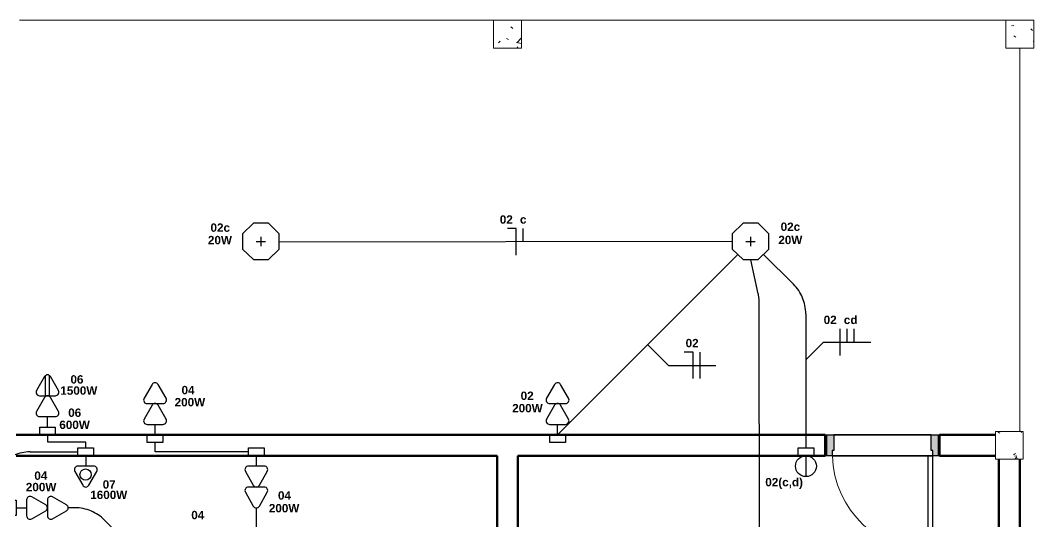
# Model space of a CAD drawing. Extents: x 1450 to 1868, y 82 to 351.
# Drawn here: x 1637.96 to 1645.23, y 233.54 to 237.14 of the extents above; entities that cross this region are included whole.
import ezdxf
from ezdxf.enums import TextEntityAlignment as Align

# ---------------------------------------------------------------- set-up
doc = ezdxf.new("R2010")
doc.units = 0
doc.header["$LTSCALE"] = 0.5
doc.linetypes.add('ELETRODUTO_TETO', pattern=[1000, 1000, 0])
doc.layers.get('0').update_dxf_attribs({"linetype": 'CONTINUOUS'})
for name, color, linetype, lineweight in [('A-DOOR', 31, 'CONTINUOUS', 25), ('A-DOOR-FRAM', 31, 'CONTINUOUS', 9), ('A-FLOR', 192, 'CONTINUOUS', 9), ('A-WALL', 113, 'CONTINUOUS', 30), ('S-COLS', 52, 'CONTINUOUS', 9)]:
    doc.layers.add(name, color=color, linetype=linetype, lineweight=lineweight)
for name, color, linetype in [('CENTRAL DE AR', 10, 'CONTINUOUS'), ('ELETRODUTO_TETO', 2, 'CONTINUOUS'), ('FIACAO', 7, 'CONTINUOUS'), ('Iluminação', 7, 'CONTINUOUS'), ('INDICACAO_CIRCUITO', 2, 'CONTINUOUS'), ('INDICACAO_INTERRUPTOR_FIA', 2, 'CONTINUOUS'), ('INDICACAO_POTENCIA', 1, 'CONTINUOUS'), ('INTERRUPTORES', 1, 'CONTINUOUS'), ('LINHA_DE_CHAMADA', 7, 'CONTINUOUS'), ('LUMINÁRIAS', 3, 'CONTINUOUS'), ('TOMADAS ABNT', 10, 'CONTINUOUS'), ('X_LIGACAO_VIRTUAL_OBJ', 7, 'CONTINUOUS')]:
    doc.layers.add(name, color=color, linetype=linetype)
doc.styles.add('Arial', font='arialbd.ttf', dxfattribs={"height": 100})

# ---------------------------------------------------------------- blocks, each defined once
blk = doc.blocks.new('*U1323', base_point=(576.818, 148.746))
blk.add_line((576.818, 148.556), (576.818, 148.936))
blk = doc.blocks.new('*U1331', base_point=(665.55, 144.199))
blk.add_line((665.55, 144.199), (665.55, 144.389))
blk = doc.blocks.new('*U1449', base_point=(1474.2778, 156.0633))
at = {"xscale": 0.5, "yscale": 0.5, "zscale": 0.5}
for name, p in [('*U1323', (1474.2278, 156.0633)), ('*U1331', (1474.2778, 156.0633)), ('*U1331', (1474.3278, 156.0633))]:
    blk.add_blockref(name, p, dxfattribs=at)
blk = doc.blocks.new('*U1322', base_point=(608.67, 153.293))
for p, q in [((608.67, 153.483), (608.544, 153.483)), ((608.67, 153.103), (608.67, 153.483))]:
    blk.add_line(p, q)
blk = doc.blocks.new('*U1393', base_point=(1473.1665, 155.8967))
at = {"xscale": 0.5, "yscale": 0.5, "zscale": 0.5}
for name, p in [('*U1322', (1473.1731, 155.8967)), ('*U1323', (1473.2231, 155.8967))]:
    blk.add_blockref(name, p, dxfattribs=at)
blk = doc.blocks.new('*U1391', base_point=(1471.9295, 156.7838))
at = {"xscale": 0.5, "yscale": 0.5, "zscale": 0.5}
for name, p in [('*U1322', (1471.9045, 156.7838)), ('*U1331', (1471.9545, 156.7838))]:
    blk.add_blockref(name, p, dxfattribs=at)
blk = doc.blocks.new('*U479', base_point=(-31741.73, 37053.07))
at = {"linetype": 'ByBlock'}
blk.add_lwpolyline([(-31741.73, 37053.07), (-31741.73, 37057.24), (-31768.92, 37057.24), (-31768.92, 37062.5)], dxfattribs=at)
blk = doc.blocks.new('*U472', base_point=(-31624.96, 37050.13))
at = {"linetype": 'ByBlock'}
blk.add_lwpolyline([(-31624.96, 37050.13), (-31624.96, 37050.13), (-31691.87, 37050.13), (-31691.87, 37056.8)], dxfattribs=at)
blk = doc.blocks.new('*U471', base_point=(-31980.09, 36923.69))
at = {"linetype": 'ByBlock'}
blk.add_lwpolyline([(-31980.09, 36923.69), (-31890.88, 37012.88, -0.198885), (-31869.67, 37021.66), (-31835.15, 37021.66, 0.198912), (-31813.94, 37030.45), (-31802.9, 37041.49, -0.198912), (-31781.69, 37050.27), (-31747.33, 37050.27)], format="xyb", dxfattribs=at)
blk = doc.blocks.new('*U470', base_point=(-31619.36, 36905.4))
at = {"linetype": 'ByBlock'}
blk.add_lwpolyline([(-31619.36, 36905.4), (-31619.23, 37009.91)], dxfattribs=at)
blk = doc.blocks.new('*U469', base_point=(-31628.62, 36901.58))
at = {"linetype": 'ByBlock'}
blk.add_lwpolyline([(-31628.62, 36901.58), (-31628.62, 36901.58), (-31728.36, 37001.32, 0.198694), (-31749.55, 37010.11), (-31754.31, 37010.11)], format="xyb", dxfattribs=at)
blk = doc.blocks.new('*U451', base_point=(-31273.88, 37191.38))
at = {"linetype": 'ByBlock'}
blk.add_lwpolyline([(-31273.88, 37191.38), (-31403.23, 37062.05)], dxfattribs=at)
blk = doc.blocks.new('*U444', base_point=(-31277.71, 37200.63))
at = {"linetype": 'ByBlock'}
blk.add_lwpolyline([(-31277.71, 37200.63), (-31602.78, 37200.63)], dxfattribs=at)
blk = doc.blocks.new('*U443', base_point=(-31255.37, 37191.38))
at = {"linetype": 'ByBlock'}
blk.add_lwpolyline([(-31255.37, 37191.38), (-31233.89, 37169.9, -0.198928), (-31225.1, 37148.68), (-31225.11, 37052.44)], format="xyb", dxfattribs=at)
blk = doc.blocks.new('*U442', base_point=(-31258.49, 36808.96))
at = {"linetype": 'ByBlock'}
blk.add_lwpolyline([(-31258.49, 36808.96), (-31258.49, 37156.79, 0.053042), (-31259.16, 37163.1), (-31264.42, 37187.54)], format="xyb", dxfattribs=at)
blk = doc.blocks.new('*U384', base_point=(-30474.53, 36345.75))
blk.add_line((-30474.53, 36345.75), (-30459.53, 36345.75))
blk.add_lwpolyline([(-30474.53, 36351.35), (-30474.53, 36340.15), (-30480.14, 36340.15), (-30480.14, 36351.35)], close=True)
blk.add_circle((-30467.03, 36345.75), 7.5)
blk = doc.blocks.new('*U380', base_point=(-30940.55, 36278.38))
for p, q in [((-30919.34, 36280.55), (-30929.3, 36286.24)), ((-30904.38, 36280.55), (-30914.34, 36286.24)), ((-30933.05, 36284.07), (-30933.05, 36278.38)), ((-30918.08, 36284.07), (-30918.08, 36278.38)), ((-30940.55, 36278.38), (-30933.05, 36278.38)), ((-30933.05, 36278.38), (-30933.05, 36272.68)), ((-30929.3, 36270.51), (-30919.34, 36276.21)), ((-30918.08, 36278.38), (-30918.08, 36272.68)), ((-30914.34, 36270.51), (-30904.38, 36276.21))]:
    blk.add_line(p, q)
blk.add_lwpolyline([(-30940.55, 36283.98), (-30940.55, 36272.77), (-30946.15, 36272.77), (-30946.15, 36283.98)], close=True)
for centre, start, end in [((-30930.55, 36284.07), 60.25512, 180), ((-30915.58, 36284.07), 60.25512, 180), ((-30920.58, 36278.38), 299.74488, 60.25512), ((-30905.62, 36278.38), 299.74488, 60.25512), ((-30930.55, 36272.68), 180, 299.74488), ((-30915.58, 36272.68), 180, 299.74488)]:
    blk.add_arc(centre, 2.5, start, end)
blk = doc.blocks.new('Cozinha')
at = {"layer": 'A-WALL', "lineweight": 70}
for p, q in [((1363, -297.5), (782.5, -297.5)), ((1363, -312.5), (1363, -297.5)), ((1485, -297.5), (1445, -297.5)), ((1445, -297.5), (1445, -312.5)), ((782.5, -312.5), (1127.5, -312.5)), ((1127.5, -312.5), (1127.5, -622.5)), ((1142.5, -312.5), (1363, -312.5)), ((1142.5, -637.5), (1142.5, -312.5)), ((1445, -312.5), (1485, -312.5)), ((1487.5, -315), (1487.5, -812.5)), ((1502.5, -841), (1502.5, -315))]:
    blk.add_line(p, q, dxfattribs=at)
at = {"layer": 'A-WALL'}
for p, q in [((1363, -297.5), (1364, -297.5)), ((1369, -297.5), (1439, -297.5)), ((1444, -297.5), (1445, -297.5)), ((1364, -312.5), (1363, -312.5)), ((1440, -312.5), (1368, -312.5)), ((1445, -312.5), (1444, -312.5))]:
    blk.add_line(p, q, dxfattribs=at)
blk = doc.blocks.new('*U307', base_point=(-46233.97, 15955.26))
at = {"linetype": 'ByBlock'}
blk.add_lwpolyline([(-46233.97, 15955.26), (-46233.96, 15955.26)], dxfattribs=at)
blk = doc.blocks.new('*U306', base_point=(-46361.14, 15830.84))
for p, q in [((-46361.14, 15836.53), (-46361.14, 15830.84)), ((-46347.44, 15833.01), (-46357.4, 15838.7)), ((-46361.14, 15832.34), (-46346.68, 15832.34)), ((-46361.14, 15830.84), (-46361.14, 15825.15)), ((-46361.14, 15829.34), (-46346.68, 15829.34)), ((-46357.4, 15822.98), (-46347.44, 15828.67))]:
    blk.add_line(p, q)
for centre, start, end in [((-46358.64, 15836.53), 60.25512, 180), ((-46348.68, 15830.84), 299.74488, 60.25512), ((-46358.64, 15825.15), 180, 299.74488)]:
    blk.add_arc(centre, 2.5, start, end)
blk = doc.blocks.new('*U305', base_point=(-46412.65, 15753.54))
for p, q in [((-46405.15, 15759.23), (-46405.15, 15753.54)), ((-46391.45, 15755.71), (-46401.41, 15761.4)), ((-46412.65, 15753.54), (-46405.15, 15753.54)), ((-46405.15, 15753.54), (-46405.15, 15747.85)), ((-46401.41, 15745.68), (-46391.45, 15751.37))]:
    blk.add_line(p, q)
blk.add_lwpolyline([(-46412.65, 15759.14), (-46412.65, 15747.94), (-46418.25, 15747.94), (-46418.25, 15759.14)], close=True)
for centre, start, end in [((-46402.65, 15759.23), 60.25512, 180), ((-46392.69, 15753.54), 299.74488, 60.25512), ((-46402.65, 15747.85), 180, 299.74488)]:
    blk.add_arc(centre, 2.5, start, end)
blk = doc.blocks.new('*U291', base_point=(-46555.9, 19648.2))
at = {"layer": 'LUMINÁRIAS'}
blk.add_lwpolyline([(-46574.1, 19655.8), (-46574.1, 19640.7), (-46563.4, 19630.1), (-46548.4, 19630.1), (-46537.7, 19640.7), (-46537.7, 19655.8), (-46548.4, 19666.4), (-46563.4, 19666.4)], close=True, dxfattribs=at)
for points in [[(-46555.9, 19652.9), (-46555.9, 19643.6)], [(-46560.6, 19648.2), (-46551.2, 19648.2)]]:
    blk.add_lwpolyline(points, dxfattribs=at)
blk = doc.blocks.new('*U215', base_point=(-46368.81, 15687.36))
for p, q in [((-46370.98, 15723.52), (-46376.68, 15713.56)), ((-46360.95, 15713.56), (-46366.64, 15723.52)), ((-46370.98, 15708.56), (-46376.68, 15698.6)), ((-46374.5, 15709.82), (-46368.81, 15709.82)), ((-46368.81, 15709.82), (-46363.12, 15709.82)), ((-46360.95, 15698.6), (-46366.64, 15708.56)), ((-46374.5, 15694.86), (-46368.81, 15694.86)), ((-46368.81, 15687.36), (-46368.81, 15694.86)), ((-46368.81, 15694.86), (-46363.12, 15694.86))]:
    blk.add_line(p, q)
blk.add_lwpolyline([(-46374.42, 15687.36), (-46363.21, 15687.36), (-46363.21, 15681.75), (-46374.42, 15681.75)], close=True)
for centre, start, end in [((-46368.81, 15722.28), 29.74488, 150.25512), ((-46374.5, 15712.32), 150.25512, 270), ((-46363.12, 15712.32), 270, 29.74488), ((-46368.81, 15707.32), 29.74488, 150.25512), ((-46374.5, 15697.36), 150.25512, 270), ((-46363.12, 15697.36), 270, 29.74488)]:
    blk.add_arc(centre, 2.5, start, end)
blk = doc.blocks.new('*U214', base_point=(-46063.08, 15664.77))
for p, q in [((-46065.26, 15700.93), (-46070.95, 15690.97)), ((-46055.22, 15690.97), (-46060.91, 15700.93)), ((-46065.26, 15685.97), (-46070.95, 15676.01)), ((-46068.78, 15687.23), (-46063.08, 15687.23)), ((-46063.08, 15687.23), (-46057.39, 15687.23)), ((-46055.22, 15676.01), (-46060.91, 15685.97)), ((-46068.78, 15672.27), (-46063.08, 15672.27)), ((-46063.08, 15664.77), (-46063.08, 15672.27)), ((-46063.08, 15672.27), (-46057.39, 15672.27))]:
    blk.add_line(p, q)
blk.add_lwpolyline([(-46068.69, 15664.77), (-46057.48, 15664.77), (-46057.48, 15659.17), (-46068.69, 15659.17)], close=True)
for centre, start, end in [((-46063.08, 15699.69), 29.74488, 150.25512), ((-46068.78, 15689.73), 150.25512, 270), ((-46057.39, 15689.73), 270, 29.74488), ((-46063.08, 15684.73), 29.74488, 150.25512), ((-46068.78, 15674.77), 150.25512, 270), ((-46057.39, 15674.77), 270, 29.74488)]:
    blk.add_arc(centre, 2.5, start, end)
blk = doc.blocks.new('*U189', base_point=(-46352.53, 15765.74))
for p, q in [((-46354.7, 15801.9), (-46360.39, 15791.94)), ((-46344.67, 15791.94), (-46350.36, 15801.9)), ((-46354.7, 15786.94), (-46360.39, 15776.98)), ((-46358.22, 15788.2), (-46352.53, 15788.2)), ((-46352.53, 15788.2), (-46346.84, 15788.2)), ((-46344.67, 15776.98), (-46350.36, 15786.94)), ((-46358.22, 15773.24), (-46352.53, 15773.24)), ((-46352.53, 15765.74), (-46352.53, 15773.24)), ((-46352.53, 15773.24), (-46346.84, 15773.24))]:
    blk.add_line(p, q)
blk.add_lwpolyline([(-46358.13, 15765.74), (-46346.93, 15765.74), (-46346.93, 15760.14), (-46358.13, 15760.14)], close=True)
for centre, start, end in [((-46352.53, 15800.66), 29.74488, 150.25512), ((-46358.22, 15790.7), 150.25512, 270), ((-46346.84, 15790.7), 270, 29.74488), ((-46352.53, 15785.7), 29.74488, 150.25512), ((-46358.22, 15775.74), 150.25512, 270), ((-46346.84, 15775.74), 270, 29.74488)]:
    blk.add_arc(centre, 2.5, start, end)
blk = doc.blocks.new('*U188', base_point=(-46314.27, 15803.92))
for p, q in [((-46316.44, 15825.12), (-46322.13, 15815.16)), ((-46306.41, 15815.16), (-46312.1, 15825.12)), ((-46319.96, 15811.42), (-46314.27, 15811.42)), ((-46314.27, 15811.42), (-46308.58, 15811.42)), ((-46314.27, 15803.92), (-46314.27, 15811.42))]:
    blk.add_line(p, q)
blk.add_lwpolyline([(-46319.88, 15803.92), (-46308.67, 15803.92), (-46308.67, 15798.31), (-46319.88, 15798.31)], close=True)
blk.add_circle((-46314.1, 15817.46), 4.02)
for centre, start, end in [((-46314.27, 15823.88), 29.74488, 150.25512), ((-46319.96, 15813.92), 150.25512, 270), ((-46308.58, 15813.92), 270, 29.74488)]:
    blk.add_arc(centre, 2.5, start, end)
blk = doc.blocks.new('Pilar Retangular de Concreto - 20X20 cm-V31-Planta Baixa')
at = {"layer": 'S-COLS'}
h = blk.add_hatch(dxfattribs=at)
h.set_pattern_fill('FP_50', color=256, style=0, pattern_type=2)
h.set_pattern_definition([(50, (31216.5, 6370.3), (364.368, -31.8783), [38.1, -419.1]), (355, (31216.5, 6370.3), (-70.486, 382.1133), [30.48, -335.28]), (100.451, (31246.87, 6367.65), (293.885, 350.2334), [32.38, -356.18]), (46.184, (31216.5, 6471.9), (542.1585, -84.086), [57.15, -628.65]), (96.636, (31261.7, 6464.9), (474.805, 494.855), [48.57, -534.27]), (351.184, (31216.5, 6471.9), (474.81, 494.85), [45.72, -502.92]), (21, (31267.3, 6446.5), (303.2285, -204.5305), [38.1, -419.1]), (326, (31267.3, 6446.5), (123.604, 368.376), [30.48, -335.28]), (71.451, (31292.58, 6429.46), (426.834, 163.8427), [32.38, -356.18]), (37.5, (31216.51, 6370.3), (6.17665, 169.11015), [16.764, -314.452, 16.764, -323.596, -336.55]), (37.5, (31216.51, 6370.3), (6.17665, 169.11015), [-671.576, 16.764, -319.786]), (7.5, (31216.51, 6370.3), (133.6389, 200.3615), [16.764, -177.292, 16.764, -306.832, -128.27]), (7.5, (31216.51, 6370.3), (133.6389, 200.3615), [-517.652, 16.764, -111.506]), (327.5, (31103.23, 6370.3), (271.1818, -11.45836), [16.764, -110.236, 16.764, -379.476, -525.78]), (327.5, (31103.23, 6370.3), (271.1818, -11.45836), [-523.24, 16.764, -509.016]), (317.5, (31052.43, 6370.3), (296.2585, 50.8528), [16.764, -148.336, 16.764, -246.38, -373.38]), (317.5, (31052.43, 6370.3), (296.2585, 50.8528), [-428.244, 16.764, -356.616])])
h.paths.add_polyline_path([(50, -100), (100, -100), (100, 100), (-100, 100), (-100, -100), (49.5, -100)], flags=0)
for p, q in [((100, 100), (-100, 100)), ((-100, 100), (-100, -100)), ((100, -100), (100, 100)), ((-100, -100), (100, -100))]:
    blk.add_line(p, q, dxfattribs=at)
blk = doc.blocks.new('Pilar Retangular de Concreto - 20X20 cm-V4-Planta Baixa')
at = {"layer": 'S-COLS'}
h = blk.add_hatch(dxfattribs=at)
h.set_pattern_fill('FP_15', color=256, style=0, pattern_type=2)
h.set_pattern_definition([(50, (31141.5, 3420.3), (364.368, -31.8783), [38.1, -419.1]), (355, (31141.5, 3420.3), (-70.486, 382.1133), [30.48, -335.28]), (100.451, (31171.87, 3417.64), (293.885, 350.2334), [32.38, -356.18]), (46.184, (31141.5, 3521.9), (542.1585, -84.086), [57.15, -628.65]), (96.636, (31186.7, 3514.9), (474.805, 494.855), [48.57, -534.27]), (351.184, (31141.5, 3521.9), (474.81, 494.85), [45.72, -502.92]), (21, (31192.3, 3496.5), (303.2285, -204.5305), [38.1, -419.1]), (326, (31192.3, 3496.5), (123.604, 368.376), [30.48, -335.28]), (71.451, (31217.58, 3479.46), (426.834, 163.8427), [32.38, -356.18]), (37.5, (31141.51, 3420.3), (6.17665, 169.11015), [16.764, -314.452, 16.764, -323.596, -336.55]), (37.5, (31141.51, 3420.3), (6.17665, 169.11015), [-671.576, 16.764, -319.786]), (7.5, (31141.51, 3420.3), (133.6389, 200.3615), [16.764, -177.292, 16.764, -306.832, -128.27]), (7.5, (31141.51, 3420.3), (133.6389, 200.3615), [-517.652, 16.764, -111.506]), (327.5, (31028.23, 3420.3), (271.1818, -11.45836), [16.764, -110.236, 16.764, -379.476, -525.78]), (327.5, (31028.23, 3420.3), (271.1818, -11.45836), [-523.24, 16.764, -509.016]), (317.5, (30977.43, 3420.3), (296.2585, 50.8528), [16.764, -148.336, 16.764, -246.38, -373.38]), (317.5, (30977.43, 3420.3), (296.2585, 50.8528), [-428.244, 16.764, -356.616])])
h.paths.add_polyline_path([(0, -100), (100, -100), (100, 100), (-100, 100), (-100, -100)], flags=0)
for p, q in [((100, 100), (-100, 100)), ((-100, 100), (-100, -100)), ((100, -100), (100, 100)), ((-100, -100), (100, -100))]:
    blk.add_line(p, q, dxfattribs=at)
blk = doc.blocks.new('Pilar Retangular de Concreto - 20X20 cm-V3-Planta Baixa')
at = {"layer": 'S-COLS'}
h = blk.add_hatch(dxfattribs=at)
h.set_pattern_fill('FP_14', color=256, style=0, pattern_type=2)
h.set_pattern_definition([(50, (34816.5, 3420.3), (364.368, -31.8783), [38.1, -419.1]), (355, (34816.5, 3420.3), (-70.486, 382.1133), [30.48, -335.28]), (100.451, (34846.87, 3417.64), (293.885, 350.2334), [32.38, -356.18]), (46.184, (34816.5, 3521.9), (542.1585, -84.086), [57.15, -628.65]), (96.636, (34861.7, 3514.9), (474.805, 494.8554), [48.57, -534.27]), (351.184, (34816.5, 3521.9), (474.81, 494.85), [45.72, -502.92]), (21, (34867.3, 3496.5), (303.2285, -204.5305), [38.1, -419.1]), (326, (34867.3, 3496.5), (123.604, 368.376), [30.48, -335.28]), (71.451, (34892.58, 3479.46), (426.834, 163.8427), [32.38, -356.18]), (37.5, (34816.51, 3420.3), (6.17665, 169.11015), [16.764, -314.452, 16.764, -323.596, -336.55]), (37.5, (34816.51, 3420.3), (6.17665, 169.11015), [-671.576, 16.764, -319.786]), (7.5, (34816.51, 3420.3), (133.6389, 200.3615), [16.764, -177.292, 16.764, -306.832, -128.27]), (7.5, (34816.51, 3420.3), (133.6389, 200.3615), [-517.652, 16.764, -111.506]), (327.5, (34703.23, 3420.3), (271.1818, -11.45836), [16.764, -110.236, 16.764, -379.476, -525.78]), (327.5, (34703.23, 3420.3), (271.1818, -11.45836), [-523.24, 16.764, -509.016]), (317.5, (34652.43, 3420.3), (296.2585, 50.8528), [16.764, -148.336, 16.764, -246.38, -373.38]), (317.5, (34652.43, 3420.3), (296.2585, 50.8528), [-428.244, 16.764, -356.616])])
h.paths.add_polyline_path([(100, -100), (100, 100), (-100, 100), (-100, -100)], flags=0)
for p, q in [((100, 100), (-100, 100)), ((-100, 100), (-100, -100)), ((100, -100), (100, 100)), ((-100, -100), (100, -100))]:
    blk.add_line(p, q, dxfattribs=at)
blk = doc.blocks.new('Porta Simples de Abrir - 70x210cm - Marco de Madeira-3450794-Planta Baixa')
at = {"layer": 'A-DOOR-FRAM', "lineweight": 25}
h = blk.add_hatch(color=256, dxfattribs=at)
h.paths.add_polyline_path([(-400, 75), (-400, -75), (-360, -75), (-359.9, -38), (-350, -38), (-350, 75), (-399.1, 75)], flags=0)
h.paths.add_polyline_path([(350, 75), (350, -38), (360, -38), (360, -75), (400, -75), (400, 75), (361.7, 75)], flags=0)
at = {"layer": 'A-DOOR'}
for p, q in [((350, 75), (-350, 75)), ((-360, -75), (360, -75)), ((325, -75), (325, -771)), ((360, -75), (325, -75)), ((360, -771), (360, -75)), ((325, -771), (360, -771))]:
    blk.add_line(p, q, dxfattribs=at)
at = {"layer": 'A-DOOR', "lineweight": 9}
blk.add_arc((360, -50.9), 720.1, 181.92137, 270, dxfattribs=at)
at = {"layer": 'A-DOOR-FRAM', "lineweight": 25}
for p, q in [((-400, 75), (-350, 75)), ((-400, -75), (-400, 75)), ((-350, 75), (-350, -38)), ((350, 75), (400, 75)), ((350, -38), (350, 75)), ((400, 75), (400, -75)), ((-350, -38), (-360, -38)), ((-360, -38), (-360, -75)), ((360, -38), (350, -38)), ((360, -75), (360, -38)), ((-360, -75), (-400, -75)), ((400, -75), (360, -75))]:
    blk.add_line(p, q, dxfattribs=at)

msp = doc.modelspace()

# ---------------------------------------------------------------- linework, layer by layer
at = {"layer": 'A-FLOR'}
for p, q in [((1641.356, 237.1402), (1637.956, 237.1402)), ((1641.556, 237.1402), (1645.031, 237.1402)), ((1645.131, 234.1902), (1645.131, 236.9402))]:
    msp.add_line(p, q, dxfattribs=at)
at = {"layer": 'LINHA_DE_CHAMADA'}
for points in [[(1643.5959, 234.7043), (1643.7217, 234.8301), (1644.0617, 234.8301)], [(1642.4613, 234.8126), (1642.6104, 234.6635), (1642.9504, 234.6635)]]:
    msp.add_lwpolyline(points, dxfattribs=at)

# ---------------------------------------------------------------- block references
at = {"layer": 'A-DOOR', "xscale": 0.00100000000000115, "yscale": 0.00100000000000115, "zscale": 0.00100000000000115}
msp.add_blockref('Porta Simples de Abrir - 70x210cm - Marco de Madeira-3450794-Planta Baixa', (1644.146, 234.0902), dxfattribs=at)
at = {"layer": 'A-WALL', "xscale": 0.01000000108748102, "yscale": 0.01000000108748102, "zscale": 0.01000000108748102}
msp.add_blockref('Cozinha', (1630.106, 237.1402), dxfattribs=at)
at = {"layer": 'CENTRAL DE AR', "xscale": 0.01000000108748102, "yscale": 0.01000000108748102, "zscale": 0.01000000108748102, "rotation": 179.9999999999997}
msp.add_blockref('*U188', (1638.4306, 234.0152), dxfattribs=at)
at = {"layer": 'ELETRODUTO_TETO', "linetype": 'ELETRODUTO_TETO', "xscale": 0.01000000108748102, "yscale": 0.01000000108748102, "zscale": 0.01000000108748102, "rotation": 0.07010083668257441}
for name, p in [('*U444', (1643.0688, 235.5525)), ('*U451', (1643.1073, 235.46)), ('*U442', (1643.2658, 231.6361)), ('*U443', (1643.2924, 235.4602)), ('*U479', (1638.4305, 234.0712)), ('*U472', (1639.5982, 234.0433)), ('*U471', (1636.0484, 232.7745)), ('*U469', (1639.5634, 232.5577)), ('*U470', (1639.656, 232.5961))]:
    msp.add_blockref(name, p, dxfattribs=at)
at = {"layer": 'FIACAO', "rotation": 0.07010083663827735}
msp.add_blockref('*U1391', (1641.5435, 235.5506), dxfattribs=at)
at = {"layer": 'FIACAO'}
for name, p in [('*U1449', (1643.8917, 234.8301)), ('*U1393', (1642.7804, 234.6635))]:
    msp.add_blockref(name, p, dxfattribs=at)
at = {"layer": 'Iluminação', "xscale": 0.007210252382215969, "yscale": 0.007210252382215969, "zscale": 0.007210252382215969}
for p in [(1639.6872, 235.5527), (1643.1997, 235.5527)]:
    msp.add_blockref('*U291', p, dxfattribs=at)
at = {"layer": 'INTERRUPTORES', "color": 1, "xscale": 0.01000000108748102, "yscale": 0.01000000108748102, "zscale": 0.01000000108748102, "rotation": 270.0000000000002}
msp.add_blockref('*U384', (1643.5967, 234.0152), dxfattribs=at)
at = {"layer": 'S-COLS', "xscale": 0.00100000000000115, "yscale": 0.00100000000000115, "zscale": 0.00100000000000115}
for name, p in [('Pilar Retangular de Concreto - 20X20 cm-V3-Planta Baixa', (1641.456, 237.0402)), ('Pilar Retangular de Concreto - 20X20 cm-V4-Planta Baixa', (1645.131, 237.0402)), ('Pilar Retangular de Concreto - 20X20 cm-V31-Planta Baixa', (1645.056, 234.0902))]:
    msp.add_blockref(name, p, dxfattribs=at)
at = {"layer": 'TOMADAS ABNT', "xscale": 0.01000000108748102, "yscale": 0.01000000108748102, "zscale": 0.01000000108748102}
for name, p, rotation in [('*U306', (1638.156, 234.4458), 89.99999999999967), ('*U305', (1638.156, 234.2212), 89.99999999999967), ('*U189', (1637.931, 233.6413), 269.9999999999995)]:
    msp.add_blockref(name, p, dxfattribs=dict(at, rotation=rotation))
for name, p in [('*U215', (1638.9276, 234.1652)), ('*U214', (1641.8154, 234.1652))]:
    msp.add_blockref(name, p, dxfattribs=at)
at = {"layer": 'TOMADAS ABNT', "color": 1, "xscale": 0.01000000108748102, "yscale": 0.01000000108748102, "zscale": 0.01000000108748102, "rotation": 270.0000000000002}
msp.add_blockref('*U380', (1639.6542, 234.0153), dxfattribs=at)
at = {"layer": 'X_LIGACAO_VIRTUAL_OBJ', "xscale": 0.01000000108748102, "yscale": 0.01000000108748102, "zscale": 0.01000000108748102}
msp.add_blockref('*U307', (1638.156, 234.4458), dxfattribs=at)

# ---------------------------------------------------------------- texts
at = {"layer": 'INDICACAO_CIRCUITO', "style": 'Arial'}
for s, p in [('02', (1641.4474, 235.6805)), ('02', (1643.7707, 234.9601)), ('02', (1642.7804, 234.7935)), ('04', (1639.2341, 233.5596))]:
    msp.add_text(s, height=0.06, dxfattribs=at).set_placement(p, align=Align.CENTER)
for s, p in [('02c', (1639.3254, 235.6221)), ('02c', (1643.4155, 235.6284)), ('06', (1638.3208, 234.533)), ('04', (1639.1175, 234.4563)), ('02', (1641.5503, 234.4155)), ('06', (1638.3046, 234.2941)), ('04', (1638.0616, 233.8422)), ('07', (1638.5519, 233.7791)), ('02(c,d)', (1643.3054, 233.7956)), ('04', (1639.8094, 233.7))]:
    msp.add_text(s, height=0.06, dxfattribs=at).set_placement(p)
at = {"layer": 'INDICACAO_INTERRUPTOR_FIA', "style": 'Arial'}
for s, p in [('c', (1641.5683, 235.6807)), ('c', (1643.8917, 234.9601)), ('d', (1643.9417, 234.9601))]:
    msp.add_text(s, height=0.06, dxfattribs=at).set_placement(p, align=Align.CENTER)
at = {"layer": 'INDICACAO_POTENCIA', "style": 'Arial'}
for s, p in [('20W', (1639.3071, 235.5328)), ('20W', (1643.3987, 235.5335)), ('1500W', (1638.2481, 234.4528)), ('200W', (1639.0683, 234.3696)), ('200W', (1641.4895, 234.3266)), ('600W', (1638.241, 234.207)), ('200W', (1638.0008, 233.7603)), ('1600W', (1638.4629, 233.7043)), ('200W', (1639.744, 233.6088))]:
    msp.add_text(s, height=0.06, dxfattribs=at).set_placement(p)

doc.saveas('drawing.dxf')
